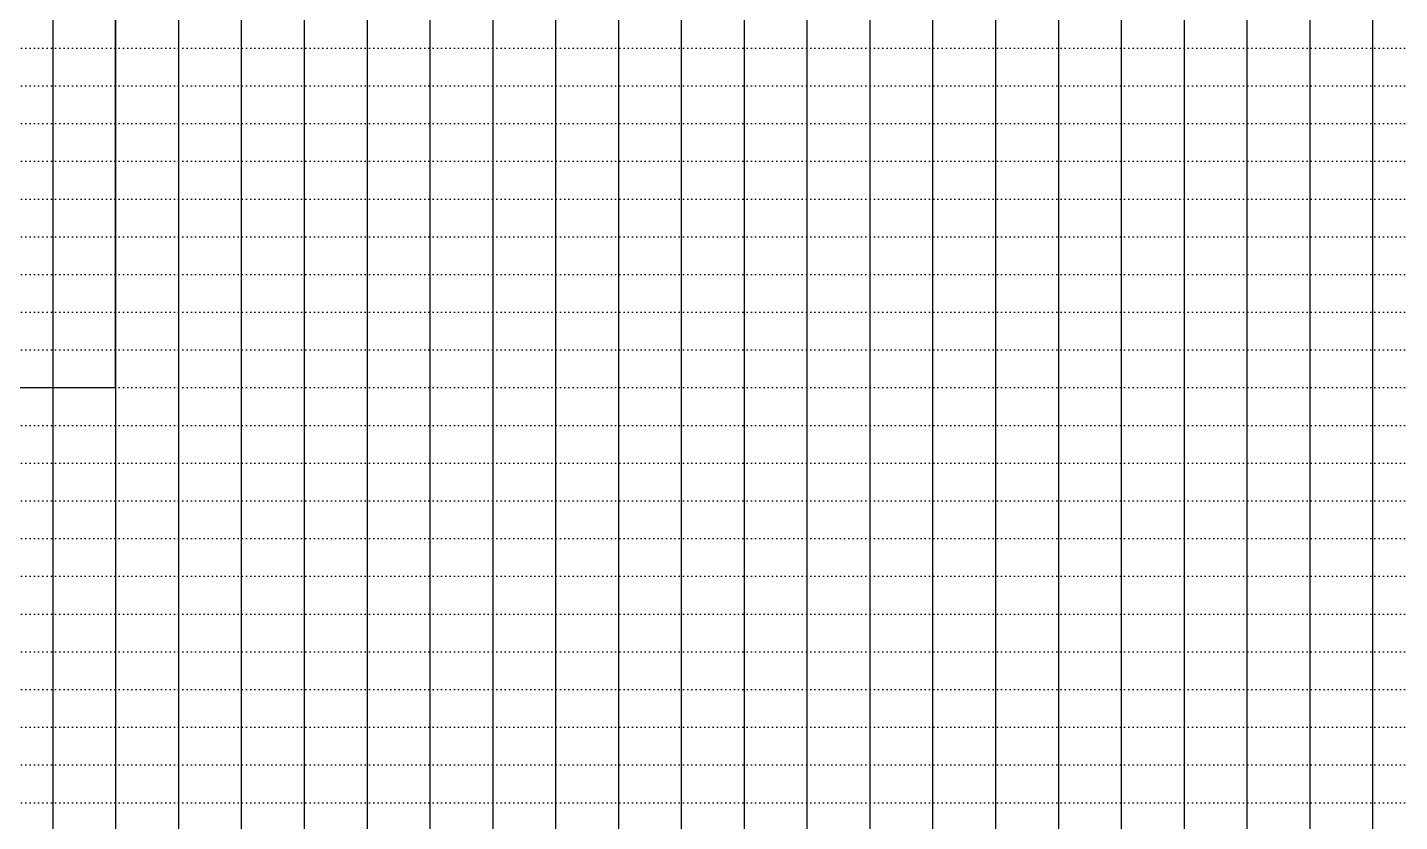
# Model space of a CAD drawing. Header units: millimetres. Extents: x -1499 to 6658, y -12483 to -6008.
# Drawn here: x 1408.1 to 1844.7, y -11531.1 to -11278.5 of the extents above; entities that cross this region are included whole.
import ezdxf

# ---------------------------------------------------------------- set-up
doc = ezdxf.new("R2010")
doc.units = ezdxf.units.MM
doc.linetypes.add('A-DOTLN01H', pattern=[0.125, 0, -0.125])
doc.layers.add('_와꾸', color=7, linetype='Continuous', plot=False)
doc.layers.add('CR-GRID', color=56, linetype='A-DOTLN01H')
doc.layers.add('수직그리드', color=1, linetype='Continuous')

msp = doc.modelspace()

# ---------------------------------------------------------------- linework, layer by layer
at = {"layer": '_와꾸', "color": 7, "true_color": 0xffffff}
msp.add_lwpolyline([(636.16, -11393.06), (1436.16, -11393.06), (1436.16, -10877.06), (636.16, -10877.06)], close=True, dxfattribs=at)
at = {"layer": 'CR-GRID', "linetype": 'A-DOTLN01H', "ltscale": 10}
for p, q in [((696.16, -11285.06), (6636.16, -11285.06)), ((696.16, -11297.06), (6636.16, -11297.06)), ((696.16, -11309.06), (6636.16, -11309.06)), ((696.16, -11321.06), (6636.16, -11321.06)), ((696.16, -11333.06), (6636.16, -11333.06)), ((696.16, -11345.06), (6636.16, -11345.06)), ((696.16, -11357.06), (6636.16, -11357.06)), ((696.16, -11369.06), (6636.16, -11369.06)), ((696.16, -11381.06), (6636.16, -11381.06)), ((696.16, -11393.06), (6636.16, -11393.06)), ((696.16, -11405.06), (6636.16, -11405.06)), ((696.16, -11417.06), (6636.16, -11417.06)), ((696.16, -11429.06), (6636.16, -11429.06)), ((696.16, -11441.06), (6636.16, -11441.06)), ((696.16, -11453.06), (6636.16, -11453.06)), ((696.16, -11465.06), (6636.16, -11465.06)), ((696.16, -11477.06), (6636.16, -11477.06)), ((696.16, -11489.06), (6636.16, -11489.06)), ((696.16, -11501.06), (6636.16, -11501.06)), ((696.16, -11513.06), (6636.16, -11513.06)), ((696.16, -11525.06), (6636.16, -11525.06))]:
    msp.add_line(p, q, dxfattribs=at)
at = {"layer": '수직그리드'}
for p, q in [((1836.16, -10767.86), (1836.16, -11873.06)), ((1816.16, -10827.97), (1816.16, -11873.06)), ((1796.16, -10934.24), (1796.16, -11873.06)), ((1416.16, -10977.43), (1416.16, -11873.06)), ((1776.16, -10984.91), (1776.16, -11873.06)), ((1756.16, -10992.39), (1756.16, -11873.06)), ((1736.16, -11014.72), (1736.16, -11873.06)), ((1556.16, -11038.13), (1556.16, -11873.06)), ((1436.16, -11045.38), (1436.16, -11873.06)), ((1716.16, -11056.75), (1716.16, -11873.06)), ((1456.16, -11066.21), (1456.16, -11873.06)), ((1576.16, -11067.13), (1576.16, -11873.06)), ((1476.16, -11083.35), (1476.16, -11873.06)), ((1536.16, -11101.92), (1536.16, -11873.06)), ((1496.16, -11106.89), (1496.16, -11873.06)), ((1696.16, -11117.69), (1696.16, -11873.06)), ((1596.16, -11138.23), (1596.16, -11873.06)), ((1516.16, -11139.41), (1516.16, -11873.06)), ((1676.16, -11149.44), (1676.16, -11873.06)), ((1616.16, -11176.16), (1616.16, -11873.06)), ((1636.16, -11180.35), (1636.16, -11873.06)), ((1656.16, -11184.71), (1656.16, -11873.06))]:
    msp.add_line(p, q, dxfattribs=at)

doc.saveas('drawing.dxf')
